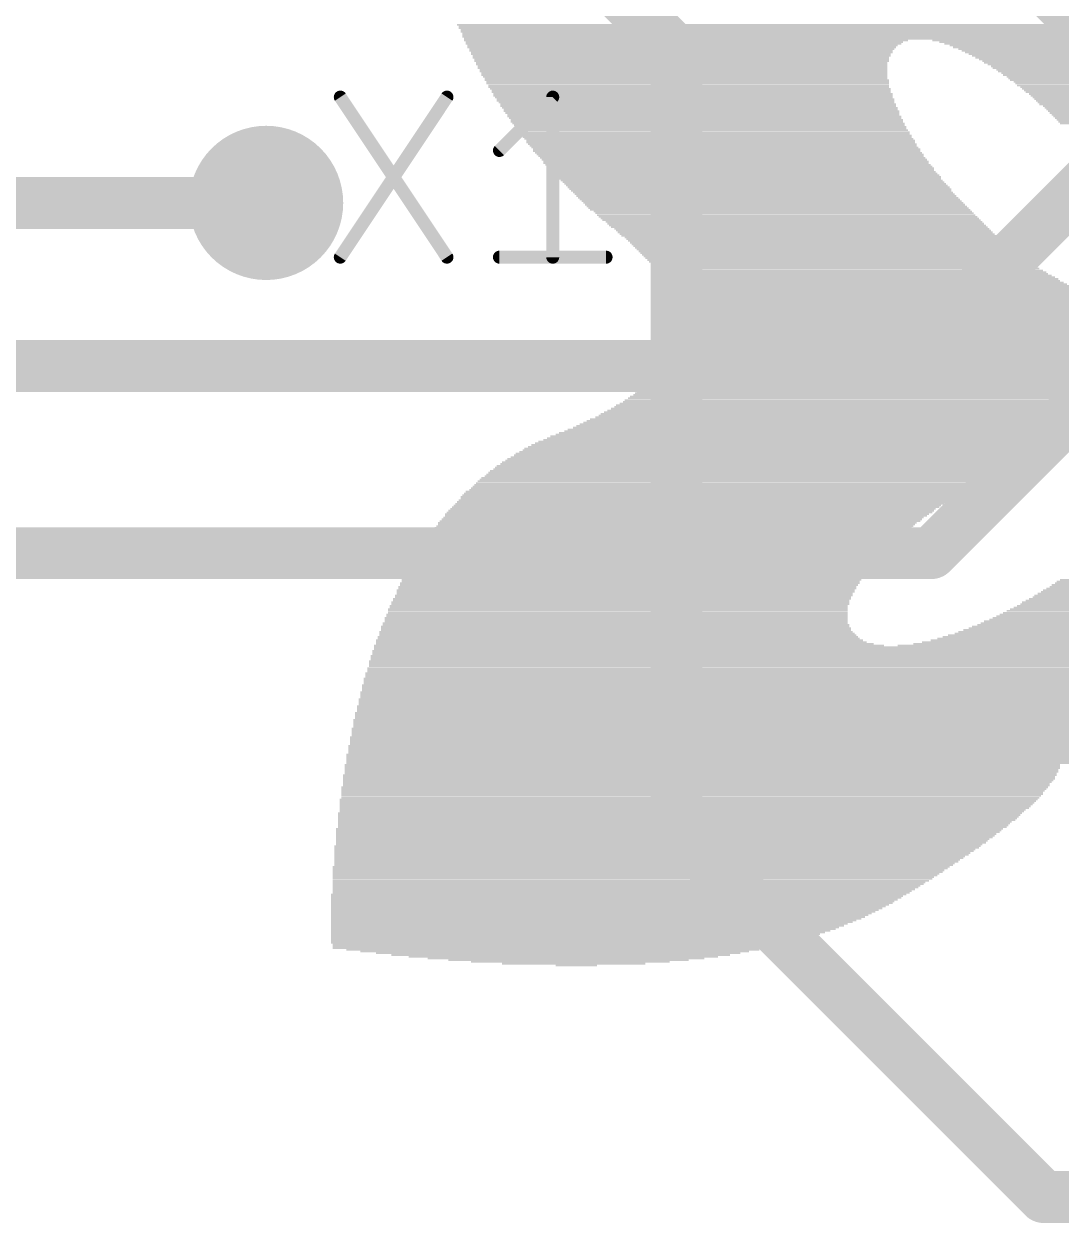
# Model space of a CAD drawing. Extents: x -4.9 to 32, y -0.2 to 25.6.
# Drawn here: x 7.72 to 13.82, y 7.72 to 14.77 of the extents above; entities that cross this region are included whole.
import ezdxf

# ---------------------------------------------------------------- set-up
doc = ezdxf.new("R2010")
doc.units = 0
for name, color, linetype in [('1', 12, 'CONTINUOUS'), ('16', 132, 'CONTINUOUS'), ('18', 110, 'CONTINUOUS'), ('200', 40, 'CONTINUOUS'), ('25', 253, 'CONTINUOUS')]:
    doc.layers.add(name, color=color, linetype=linetype)

# ---------------------------------------------------------------- blocks, each defined once
blk = doc.blocks.new('RECT')
blk.add_solid([(-0.5, -0.5), (0.5, -0.5), (-0.5, 0.5), (0.5, 0.5)])
blk = doc.blocks.new('ROUNDV')
at = {"const_width": 0.5}
blk.add_lwpolyline([(0, -0.25, 1), (0, 0.25, 1), (0, -0.25)], format="xyb", dxfattribs=at)

msp = doc.modelspace()

# ---------------------------------------------------------------- linework, layer by layer
at = {"layer": '1', "const_width": 0.3048}
for points in [[(12.885, 12.758), (14.478, 14.351)], [(4.723, 13.716), (9.144, 13.716)], [(13.055, 11.658), (14.732, 13.335)], [(5.108, 12.758), (12.885, 12.758)], [(7.112, 11.658), (13.055, 11.658)]]:
    msp.add_lwpolyline(points, dxfattribs=at)
at = {"layer": '1', "const_width": 0.1524}
for points in [[(9.144, 13.6398, 1), (9.144, 13.7922)], [(12.885, 12.6818, 1), (12.885, 12.8342)], [(12.8311, 12.8119, 1), (12.9389, 12.7041)], [(13.0011, 11.7119, 1), (13.1089, 11.6041)], [(13.055, 11.5818, 1), (13.055, 11.7342)]]:
    msp.add_lwpolyline(points, format="xyb", dxfattribs=at)
at = {"layer": '16', "const_width": 0.3048}
for points in [[(11.049, 17.653), (19.558, 9.144)], [(11.557, 14.605), (9.017, 17.145)], [(11.557, 10.033), (11.557, 14.605)], [(9.144, 13.716), (8.636, 13.716)], [(11.557, 10.033), (13.716, 7.874)], [(13.716, 7.874), (26.035, 7.874)]]:
    msp.add_lwpolyline(points, dxfattribs=at)
at = {"layer": '16', "const_width": 0.1524}
for points in [[(11.6332, 14.605, 1), (11.4808, 14.605)], [(11.5031, 14.5511, 1), (11.6109, 14.6589)], [(8.636, 13.7922, 1), (8.636, 13.6398)], [(9.144, 13.6398, 1), (9.144, 13.7922)], [(11.6109, 10.0869, 1), (11.5031, 9.9791)], [(11.4808, 10.033, 1), (11.6332, 10.033)], [(13.716, 7.9502, 1), (13.716, 7.7978)], [(13.6621, 7.8201, 1), (13.7699, 7.9279)]]:
    msp.add_lwpolyline(points, format="xyb", dxfattribs=at)
at = {"layer": '25', "const_width": 0.0381}
for points in [[(9.596, 14.3483, 1), (9.5642, 14.3271)], [(10.223, 14.3271, 1), (10.1913, 14.3483)], [(10.8482, 14.3377, 1), (10.8101, 14.3377)], [(10.8426, 14.3242, 1), (10.8157, 14.3512)], [(10.5021, 14.0376, 1), (10.5291, 14.0107)], [(9.5642, 13.4077, 1), (9.596, 13.3865)], [(10.1913, 13.3865, 1), (10.223, 13.4077)], [(10.5156, 13.4162, 1), (10.5156, 13.378)], [(10.8101, 13.3971, 1), (10.8482, 13.3971)], [(11.1427, 13.378, 1), (11.1427, 13.4162)]]:
    msp.add_lwpolyline(points, format="xyb", dxfattribs=at)
at = {"layer": '25', "const_width": 0.0762}
for points in [[(9.5801, 14.3377), (10.2072, 13.3971)], [(10.2072, 14.3377), (9.5801, 13.3971)], [(10.5156, 14.0242), (10.8292, 14.3377)], [(10.8292, 14.3377), (10.8292, 13.3971)], [(10.5156, 13.3971), (11.1427, 13.3971)]]:
    msp.add_lwpolyline(points, dxfattribs=at)

# ---------------------------------------------------------------- block references
at = {"layer": '18', "xscale": 0.9064, "yscale": 0.9064}
msp.add_blockref('ROUNDV', (9.144, 13.716), dxfattribs=at)
msp.add_blockref('ROUNDV', (9.144, 13.716), dxfattribs=at)
at = {"layer": '200'}
for p, xscale, yscale in [((12.7102, 14.7624), 4.887, 0.01), ((12.7153, 14.7523), 4.8768, 0.0102), ((12.7102, 14.7421), 4.8666, 0.01), ((12.7152, 14.732), 4.8564, 0.0102), ((12.7152, 14.7218), 4.8564, 0.0102), ((12.7152, 14.7116), 4.836, 0.01), ((12.7152, 14.7015), 4.836, 0.0102), ((12.7152, 14.6913), 4.836, 0.01), ((12.7203, 14.6812), 4.826, 0.0102), ((11.6129, 14.671), 2.6112, 0.0102), ((11.6027, 14.6608), 2.5704, 0.01), ((11.5976, 14.6507), 2.5602, 0.0102), ((14.0919, 14.671), 2.0624, 0.0102), ((14.1122, 14.6608), 2.0218, 0.01), ((14.1275, 14.6507), 1.9914, 0.0102), ((11.5926, 14.6405), 2.5298, 0.01), ((11.5875, 14.6304), 2.5196, 0.0102), ((11.5875, 14.6202), 2.4994, 0.0102), ((11.5824, 14.61), 2.4892, 0.01), ((11.5875, 14.5999), 2.479, 0.0102), ((11.5824, 14.5897), 2.4688, 0.01), ((14.1376, 14.6405), 1.9506, 0.01), ((14.1478, 14.6304), 1.9304, 0.0102), ((14.163, 14.6202), 1.8998, 0.0102), ((14.1732, 14.61), 1.8796, 0.01), ((14.1783, 14.5999), 1.8492, 0.0102), ((14.1885, 14.5897), 1.8288, 0.01), ((11.5875, 14.5796), 2.4588, 0.0102), ((11.5824, 14.5694), 2.4486, 0.0102), ((11.5875, 14.5592), 2.4384, 0.01), ((11.5875, 14.5491), 2.4384, 0.0102), ((11.5875, 14.5389), 2.418, 0.01), ((11.5875, 14.5288), 2.418, 0.0102), ((11.5925, 14.5186), 2.4078, 0.0102), ((14.1986, 14.5796), 1.8084, 0.0102), ((14.2037, 14.5694), 1.778, 0.0102), ((14.2138, 14.5592), 1.7576, 0.01), ((14.224, 14.5491), 1.7374, 0.0102), ((14.2291, 14.5389), 1.7272, 0.01), ((14.2341, 14.5288), 1.6966, 0.0102), ((14.2443, 14.5186), 1.6764, 0.0102), ((11.5925, 14.5084), 2.4078, 0.01), ((11.5976, 14.4983), 2.3976, 0.0102), ((11.5976, 14.4881), 2.3976, 0.01), ((11.6027, 14.478), 2.3876, 0.0102), ((11.6027, 14.4678), 2.3876, 0.0102), ((11.6078, 14.4576), 2.3774, 0.01), ((11.6129, 14.4475), 2.3672, 0.0102), ((14.2494, 14.5084), 1.6662, 0.01), ((14.2595, 14.4983), 1.6458, 0.0102), ((14.2646, 14.4881), 1.6356, 0.01), ((14.2697, 14.478), 1.6052, 0.0102), ((14.2748, 14.4678), 1.595, 0.0102), ((14.285, 14.4576), 1.5748, 0.01), ((14.29, 14.4475), 1.5646, 0.0102), ((11.618, 14.4373), 2.3774, 0.01), ((11.623, 14.4272), 2.3672, 0.0102), ((11.623, 14.417), 2.3672, 0.0102), ((11.6281, 14.4068), 2.357, 0.01), ((11.6281, 14.3967), 2.357, 0.0102), ((11.6383, 14.3865), 2.3572, 0.01), ((11.6434, 14.3764), 2.347, 0.0102), ((14.29, 14.4373), 1.5442, 0.01), ((14.3002, 14.4272), 1.524, 0.0102), ((14.3053, 14.417), 1.5138, 0.0102), ((14.3103, 14.4068), 1.5036, 0.01), ((14.3205, 14.3967), 1.4832, 0.0102), ((14.3205, 14.3865), 1.463, 0.01), ((14.3256, 14.3764), 1.4528, 0.0102), ((11.6434, 14.3662), 2.347, 0.0102), ((11.6535, 14.356), 2.3468, 0.01), ((11.6535, 14.3459), 2.3468, 0.0102), ((11.6586, 14.3357), 2.3368, 0.01), ((11.6688, 14.3256), 2.3368, 0.0102), ((11.6688, 14.3154), 2.3368, 0.0102), ((11.6738, 14.3052), 2.3266, 0.01), ((14.3307, 14.3662), 1.4428, 0.0102), ((14.3409, 14.356), 1.4224, 0.01), ((14.3459, 14.3459), 1.4122, 0.0102), ((14.351, 14.3357), 1.402, 0.01), ((14.351, 14.3256), 1.3818, 0.0102), ((14.3561, 14.3154), 1.3716, 0.0102), ((14.3612, 14.3052), 1.3614, 0.01), ((11.684, 14.2951), 2.3266, 0.0102), ((11.684, 14.2849), 2.3266, 0.01), ((11.6942, 14.2748), 2.3266, 0.0102), ((11.6992, 14.2646), 2.3164, 0.0102), ((11.7043, 14.2544), 2.3266, 0.01), ((11.7094, 14.2443), 2.3164, 0.0102), ((11.7145, 14.2341), 2.3064, 0.01), ((14.3662, 14.2951), 1.3512, 0.0102), ((14.3764, 14.2849), 1.331, 0.01), ((14.3815, 14.2748), 1.3208, 0.0102), ((14.3866, 14.2646), 1.3106, 0.0102), ((14.3865, 14.2544), 1.2902, 0.01), ((14.3916, 14.2443), 1.28, 0.0102), ((14.3967, 14.2341), 1.27, 0.01), ((11.7195, 14.224), 2.3164, 0.0102), ((11.7246, 14.2138), 2.3062, 0.0102), ((11.7348, 14.2036), 2.3062, 0.01), ((11.7348, 14.1935), 2.3062, 0.0102), ((11.7449, 14.1833), 2.3062, 0.01), ((11.75, 14.1732), 2.296, 0.0102), ((11.7602, 14.163), 2.2962, 0.0102), ((14.4018, 14.224), 1.2598, 0.0102), ((14.4069, 14.2138), 1.2496, 0.0102), ((14.4119, 14.2036), 1.2394, 0.01), ((14.417, 14.1935), 1.2292, 0.0102), ((14.4221, 14.1833), 1.2192, 0.01), ((11.7602, 14.1528), 2.2962, 0.01), ((11.7704, 14.1427), 2.2962, 0.0102), ((11.7805, 14.1325), 2.296, 0.01), ((11.7856, 14.1224), 2.286, 0.0102), ((11.7907, 14.1122), 2.2962, 0.0102), ((11.7958, 14.102), 2.286, 0.01), ((11.8059, 14.0919), 2.286, 0.0102), ((11.8161, 14.0817), 2.286, 0.01), ((11.8161, 14.0716), 2.286, 0.0102), ((11.8263, 14.0614), 2.286, 0.0102), ((11.8313, 14.0512), 2.2758, 0.01), ((11.8415, 14.0411), 2.2758, 0.0102), ((11.8516, 14.0309), 2.2758, 0.01), ((11.8516, 14.0208), 2.2758, 0.0102), ((11.8618, 14.0106), 2.2758, 0.0102), ((11.872, 14.0004), 2.2758, 0.01), ((11.877, 13.9903), 2.2656, 0.0102), ((11.8872, 13.9801), 2.2656, 0.01), ((11.8973, 13.97), 2.2656, 0.0102), ((11.9075, 13.9598), 2.2656, 0.0102), ((11.9075, 13.9496), 2.2656, 0.01), ((11.9177, 13.9395), 2.2656, 0.0102), ((11.9278, 13.9293), 2.2656, 0.01), ((11.938, 13.9192), 2.2656, 0.0102), ((11.9431, 13.909), 2.2556, 0.0102), ((11.9532, 13.8988), 2.2554, 0.01), ((11.9634, 13.8887), 2.2554, 0.0102), ((11.9735, 13.8785), 2.2554, 0.01), ((11.9837, 13.8684), 2.2554, 0.0102), ((11.9888, 13.8582), 2.2454, 0.0102), ((11.999, 13.848), 2.2454, 0.01), ((12.0091, 13.8379), 2.2452, 0.0102), ((12.0193, 13.8277), 2.2454, 0.01), ((12.0294, 13.8176), 2.2452, 0.0102), ((12.0396, 13.8074), 2.2454, 0.0102), ((12.0498, 13.7972), 2.2454, 0.01), ((12.0549, 13.7871), 2.2352, 0.0102), ((12.065, 13.7769), 2.2352, 0.01), ((12.0752, 13.7668), 2.2352, 0.0102), ((12.0853, 13.7566), 2.2352, 0.0102), ((12.0955, 13.7464), 2.2352, 0.01), ((12.1057, 13.7363), 2.2352, 0.0102), ((12.1158, 13.7261), 2.2352, 0.01), ((12.126, 13.716), 2.2352, 0.0102), ((12.1361, 13.7058), 2.2352, 0.0102), ((12.1463, 13.6956), 2.2352, 0.01), ((12.1565, 13.6855), 2.2352, 0.0102), ((12.1666, 13.6753), 2.2352, 0.01), ((12.1818, 13.6652), 2.225, 0.0102), ((12.192, 13.655), 2.225, 0.0102), ((12.2022, 13.6448), 2.225, 0.01), ((12.2123, 13.6347), 2.225, 0.0102), ((12.2225, 13.6245), 2.225, 0.01), ((12.2326, 13.6144), 2.225, 0.0102), ((12.2479, 13.6042), 2.2148, 0.0102), ((12.258, 13.594), 2.2148, 0.01), ((12.2682, 13.5839), 2.2148, 0.0102), ((12.2783, 13.5737), 2.2148, 0.01), ((12.2936, 13.5636), 2.2046, 0.0102), ((12.3037, 13.5534), 2.2046, 0.0102), ((12.3139, 13.5432), 2.2046, 0.01), ((12.3241, 13.5331), 2.2048, 0.0102), ((12.3342, 13.5229), 2.2046, 0.01), ((12.3495, 13.5128), 2.1946, 0.0102), ((12.3647, 13.5026), 2.2046, 0.0102), ((12.3749, 13.4924), 2.2048, 0.01), ((12.385, 13.4823), 2.2046, 0.0102), ((12.3952, 13.4721), 2.2046, 0.01), ((12.4053, 13.462), 2.2046, 0.0102), ((12.4206, 13.4518), 2.2148, 0.0102), ((12.4307, 13.4416), 2.2148, 0.01), ((12.4409, 13.4315), 2.2148, 0.0102), ((12.4511, 13.4213), 2.2148, 0.01), ((12.4663, 13.4112), 2.225, 0.0102), ((12.4765, 13.401), 2.225, 0.0102), ((12.4917, 13.3908), 2.2352, 0.01), ((12.5019, 13.3807), 2.2352, 0.0102), ((12.5121, 13.3705), 2.2352, 0.01), ((12.5273, 13.3604), 2.2454, 0.0102), ((12.5323, 13.3502), 2.2554, 0.0102), ((12.5476, 13.34), 2.2656, 0.01), ((12.5577, 13.3299), 2.2656, 0.0102), ((12.573, 13.3197), 2.2758, 0.01), ((12.5883, 13.3096), 2.286, 0.0102), ((12.5933, 13.2994), 2.296, 0.0102), ((12.6085, 13.2892), 2.3062, 0.01), ((12.6238, 13.2791), 2.3164, 0.0102), ((12.634, 13.2689), 2.3368, 0.01), ((12.6441, 13.2588), 2.3368, 0.0102), ((12.6594, 13.2486), 2.347, 0.0102), ((12.6695, 13.2384), 2.3672, 0.01), ((12.6848, 13.2283), 2.3774, 0.0102), ((12.7051, 13.2181), 2.3978, 0.01), ((12.7152, 13.208), 2.418, 0.0102), ((12.7356, 13.1978), 2.4384, 0.0102), ((12.7457, 13.1876), 2.4586, 0.01), ((12.7711, 13.1775), 2.4892, 0.0102), ((12.7914, 13.1673), 2.5298, 0.01), ((13.8735, 13.1572), 4.6736, 0.0102), ((13.8481, 13.147), 4.6228, 0.0102), ((13.8227, 13.1368), 4.572, 0.01), ((13.8075, 13.1267), 4.5212, 0.0102), ((13.7871, 13.1165), 4.4804, 0.01), ((13.7668, 13.1064), 4.4398, 0.0102), ((13.7566, 13.0962), 4.3992, 0.0102), ((13.7414, 13.086), 4.3688, 0.01), ((13.7261, 13.0759), 4.3382, 0.0102), ((13.716, 13.0657), 4.318, 0.01), ((13.7007, 13.0556), 4.2874, 0.0102), ((13.6957, 13.0454), 4.257, 0.0102), ((13.6855, 13.0352), 4.2366, 0.01), ((13.6754, 13.0251), 4.2164, 0.0102), ((13.6652, 13.0149), 4.196, 0.01), ((13.6601, 13.0048), 4.1858, 0.0102), ((13.65, 12.9946), 4.1656, 0.0102), ((13.6449, 12.9844), 4.1554, 0.01), ((13.6347, 12.9743), 4.135, 0.0102), ((13.6296, 12.9641), 4.1248, 0.01), ((13.589, 12.893), 4.0842, 0.0102), ((13.6093, 12.9336), 4.1046, 0.01), ((13.6042, 12.9235), 4.0944, 0.0102), ((13.5991, 12.9133), 4.0842, 0.01), ((13.5991, 12.9032), 4.0842, 0.0102), ((13.6246, 12.954), 4.1148, 0.0102), ((13.6195, 12.9438), 4.1046, 0.0102), ((13.5636, 12.8219), 4.0944, 0.0102), ((13.5687, 12.8422), 4.0844, 0.0102), ((13.5687, 12.832), 4.0844, 0.01), ((13.5788, 12.8625), 4.0842, 0.01), ((13.5738, 12.8524), 4.0742, 0.0102), ((13.5839, 12.8828), 4.074, 0.01), ((13.5839, 12.8727), 4.074, 0.0102), ((13.5483, 12.7508), 4.1452, 0.0102), ((13.5534, 12.7711), 4.135, 0.0102), ((13.5534, 12.7609), 4.135, 0.01), ((13.5535, 12.7812), 4.1148, 0.01), ((13.5585, 12.8016), 4.1046, 0.0102), ((13.5585, 12.7914), 4.1046, 0.0102), ((13.5636, 12.8117), 4.0944, 0.01), ((13.5484, 12.6796), 4.2672, 0.01), ((13.5483, 12.6898), 4.2468, 0.0102), ((13.5433, 12.7101), 4.2164, 0.01), ((13.5484, 12.7), 4.2266, 0.0102), ((13.5433, 12.7203), 4.196, 0.0102), ((13.5483, 12.7304), 4.1858, 0.01), ((13.5484, 12.7406), 4.1656, 0.0102), ((13.5534, 12.6085), 4.4602, 0.01), ((13.5535, 12.6187), 4.4196, 0.0102), ((13.5483, 12.6288), 4.389, 0.01), ((13.5484, 12.639), 4.3688, 0.0102), ((13.5433, 12.6492), 4.3384, 0.0102), ((13.5433, 12.6593), 4.318, 0.01), ((13.5483, 12.6695), 4.2874, 0.0102), ((13.5839, 12.5374), 4.7244, 0.0102), ((13.5839, 12.5476), 4.6836, 0.0102), ((13.5737, 12.5577), 4.643, 0.01), ((13.5687, 12.5679), 4.5924, 0.0102), ((13.5636, 12.578), 4.5618, 0.01), ((13.5636, 12.5882), 4.5212, 0.0102), ((13.5585, 12.5984), 4.4906, 0.0102), ((13.6804, 12.4663), 5.1612, 0.0102), ((13.655, 12.4764), 5.09, 0.01), ((13.6347, 12.4866), 5.0088, 0.0102), ((13.6245, 12.4968), 4.9478, 0.0102), ((13.6144, 12.5069), 4.887, 0.01), ((13.6043, 12.5171), 4.826, 0.0102), ((13.5941, 12.5272), 4.7854, 0.01), ((15.9715, 12.4053), 10.0076, 0.01), ((15.9868, 12.4155), 9.9974, 0.0102), ((15.9969, 12.4256), 9.977, 0.01), ((16.0122, 12.4358), 9.967, 0.0102), ((13.7719, 12.446), 5.4458, 0.0102), ((13.716, 12.4561), 5.273, 0.01), ((15.8496, 12.3342), 10.1092, 0.0102), ((15.8648, 12.3444), 10.099, 0.0102), ((15.8851, 12.3545), 10.0786, 0.01), ((15.9004, 12.3647), 10.0686, 0.0102), ((15.9207, 12.3748), 10.0482, 0.01), ((15.9359, 12.385), 10.038, 0.0102), ((15.9563, 12.3952), 10.0178, 0.0102), ((12.2276, 12.2631), 3.1496, 0.0102), ((12.2529, 12.2732), 3.18, 0.01), ((12.2835, 12.2834), 3.2004, 0.0102), ((12.319, 12.2936), 3.2308, 0.0102), ((12.3596, 12.3037), 3.2714, 0.01), ((15.814, 12.3139), 10.1396, 0.0102), ((15.8344, 12.324), 10.1194, 0.01), ((12.0599, 12.192), 3.058, 0.0102), ((12.0853, 12.2021), 3.0682, 0.01), ((12.1005, 12.2123), 3.0784, 0.0102), ((12.126, 12.2224), 3.0886, 0.01), ((12.1514, 12.2326), 3.0988, 0.0102), ((12.1717, 12.2428), 3.1192, 0.0102), ((12.1971, 12.2529), 3.1292, 0.01), ((11.938, 12.1208), 2.9972, 0.01), ((11.9532, 12.131), 3.0072, 0.0102), ((11.9685, 12.1412), 3.0176, 0.0102), ((11.9888, 12.1513), 3.0174, 0.01), ((12.004, 12.1615), 3.0276, 0.0102), ((12.0244, 12.1716), 3.048, 0.01), ((12.0447, 12.1818), 3.048, 0.0102), ((11.8313, 12.0497), 2.9464, 0.01), ((11.8415, 12.0599), 2.9464, 0.0102), ((11.8567, 12.07), 2.9564, 0.01), ((11.8719, 12.0802), 2.9666, 0.0102), ((11.8872, 12.0904), 2.9768, 0.0102), ((11.9024, 12.1005), 2.987, 0.01), ((11.9228, 12.1107), 2.987, 0.0102), ((11.7399, 11.9888), 2.9058, 0.0102), ((11.7348, 11.9786), 2.8956, 0.0102), ((11.7551, 11.9989), 2.9158, 0.01), ((11.7703, 12.0091), 2.926, 0.0102), ((11.7805, 12.0192), 2.926, 0.01), ((11.8008, 12.0294), 2.926, 0.0102), ((11.8161, 12.0396), 2.9362, 0.0102), ((11.6434, 11.9075), 2.855, 0.0102), ((11.6535, 11.9176), 2.8548, 0.01), ((11.6687, 11.9278), 2.865, 0.0102), ((11.6789, 11.938), 2.865, 0.0102), ((11.6941, 11.9481), 2.8752, 0.01), ((11.7094, 11.9583), 2.8854, 0.0102), ((11.7196, 11.9684), 2.8854, 0.01), ((11.5621, 11.8364), 2.8144, 0.0102), ((11.5773, 11.8465), 2.8244, 0.01), ((11.5875, 11.8567), 2.8244, 0.0102), ((11.5976, 11.8668), 2.8244, 0.01), ((11.618, 11.8872), 2.8448, 0.0102), ((11.6129, 11.877), 2.8346, 0.0102), ((11.6332, 11.8973), 2.855, 0.01), ((11.496, 11.7652), 2.7838, 0.01), ((11.5062, 11.7754), 2.7838, 0.0102), ((11.5215, 11.7957), 2.794, 0.01), ((11.5164, 11.7856), 2.7838, 0.0102), ((11.5367, 11.8059), 2.8042, 0.0102), ((11.5468, 11.816), 2.804, 0.01), ((11.557, 11.8262), 2.8042, 0.0102), ((11.43, 11.6941), 2.7534, 0.01), ((11.4402, 11.7043), 2.7534, 0.0102), ((11.4554, 11.7246), 2.7634, 0.0102), ((11.4503, 11.7144), 2.7532, 0.01), ((11.4655, 11.7348), 2.7634, 0.0102), ((11.4859, 11.7551), 2.7838, 0.0102), ((11.4808, 11.7449), 2.7736, 0.01), ((11.3741, 11.623), 2.7228, 0.0102), ((11.3894, 11.6433), 2.733, 0.01), ((11.3843, 11.6332), 2.7228, 0.0102), ((11.3995, 11.6535), 2.733, 0.0102), ((11.4148, 11.6738), 2.7432, 0.0102), ((11.4097, 11.6636), 2.733, 0.01), ((11.4249, 11.684), 2.7432, 0.0102), ((11.3284, 11.5519), 2.7126, 0.0102), ((11.3385, 11.5722), 2.7126, 0.0102), ((11.3335, 11.562), 2.7026, 0.01), ((11.3538, 11.5925), 2.7228, 0.01), ((11.3487, 11.5824), 2.7126, 0.0102), ((11.3639, 11.6027), 2.7228, 0.0102), ((11.3741, 11.6128), 2.7228, 0.01), ((11.2827, 11.4808), 2.7026, 0.0102), ((11.2928, 11.5011), 2.7024, 0.0102), ((11.2878, 11.4909), 2.6924, 0.01), ((11.303, 11.5112), 2.7026, 0.01), ((11.3132, 11.5316), 2.7026, 0.0102), ((11.3081, 11.5214), 2.6924, 0.0102), ((11.3233, 11.5417), 2.7024, 0.01), ((14.4069, 11.4808), 1.2496, 0.0102), ((14.4069, 11.4909), 1.2294, 0.01), ((14.417, 11.5011), 1.209, 0.0102), ((11.2471, 11.4096), 2.6924, 0.01), ((11.2573, 11.4401), 2.6924, 0.01), ((11.2573, 11.43), 2.6924, 0.0102), ((11.2522, 11.4198), 2.6822, 0.0102), ((11.2675, 11.4604), 2.6924, 0.01), ((11.2675, 11.4503), 2.6924, 0.0102), ((11.2776, 11.4706), 2.6924, 0.0102), ((14.3459, 11.4096), 1.3716, 0.01), ((14.3561, 11.4198), 1.3512, 0.0102), ((14.3662, 11.43), 1.3308, 0.0102), ((14.3713, 11.4401), 1.3208, 0.01), ((14.3815, 11.4503), 1.3004, 0.0102), ((14.3916, 11.4604), 1.28, 0.01), ((14.3967, 11.4706), 1.27, 0.0102), ((11.2167, 11.3487), 2.6924, 0.0102), ((11.2268, 11.369), 2.6924, 0.0102), ((11.2268, 11.3588), 2.6924, 0.01), ((11.237, 11.3893), 2.6924, 0.01), ((11.2319, 11.3792), 2.6822, 0.0102), ((11.242, 11.3995), 2.6822, 0.0102), ((14.3002, 11.3487), 1.4834, 0.0102), ((14.3053, 11.3588), 1.4528, 0.01), ((14.3103, 11.369), 1.4426, 0.0102), ((14.3205, 11.3792), 1.4224, 0.0102), ((14.3307, 11.3893), 1.402, 0.01), ((14.3408, 11.3995), 1.3816, 0.0102), ((11.2014, 11.2776), 2.7228, 0.0102), ((11.2065, 11.2979), 2.7128, 0.0102), ((11.2065, 11.2877), 2.7128, 0.01), ((11.2116, 11.3284), 2.7026, 0.0102), ((11.2116, 11.3182), 2.7026, 0.0102), ((11.2116, 11.308), 2.7026, 0.01), ((11.2167, 11.3385), 2.6924, 0.01), ((14.2291, 11.2776), 1.6256, 0.0102), ((14.2392, 11.2877), 1.6052, 0.01), ((14.2494, 11.2979), 1.585, 0.0102), ((14.2596, 11.308), 1.5646, 0.01), ((14.2697, 11.3182), 1.5442, 0.0102), ((14.2799, 11.3284), 1.524, 0.0102), ((14.29, 11.3385), 1.5036, 0.01), ((11.1963, 11.2268), 2.7532, 0.0102), ((11.2014, 11.2166), 2.7634, 0.0102), ((11.2014, 11.2064), 2.7634, 0.01), ((11.1963, 11.2471), 2.733, 0.0102), ((11.2014, 11.2369), 2.7432, 0.01), ((11.2014, 11.2674), 2.7228, 0.0102), ((11.2014, 11.2572), 2.7228, 0.01), ((14.1529, 11.2064), 1.8186, 0.01), ((14.1631, 11.2166), 1.778, 0.0102), ((14.1732, 11.2268), 1.7576, 0.0102), ((14.1885, 11.2369), 1.7272, 0.01), ((14.1986, 11.2471), 1.7068, 0.0102), ((14.2088, 11.2572), 1.6866, 0.01), ((14.224, 11.2674), 1.656, 0.0102), ((11.2217, 11.1455), 2.865, 0.0102), ((11.2319, 11.1353), 2.8854, 0.01), ((11.2115, 11.1658), 2.8244, 0.0102), ((11.2166, 11.1556), 2.8346, 0.01), ((11.2014, 11.1963), 2.7838, 0.0102), ((11.2065, 11.1861), 2.794, 0.01), ((11.2116, 11.176), 2.8042, 0.0102), ((14.036, 11.1353), 2.0726, 0.01), ((14.0614, 11.1455), 2.0218, 0.0102), ((14.0818, 11.1556), 1.9812, 0.01), ((14.0919, 11.1658), 1.9404, 0.0102), ((14.1071, 11.176), 1.91, 0.0102), ((14.1275, 11.1861), 1.8694, 0.01), ((14.1376, 11.1963), 1.849, 0.0102), ((12.4257, 11.0845), 5.3136, 0.01), ((12.4257, 11.0744), 5.3136, 0.0102), ((12.4257, 11.0642), 5.3136, 0.0102), ((11.2776, 11.115), 2.9972, 0.0102), ((12.4307, 11.1048), 5.3034, 0.01), ((12.4307, 11.0947), 5.3034, 0.0102), ((11.2522, 11.1252), 2.926, 0.0102), ((13.9649, 11.115), 2.2148, 0.0102), ((14.0106, 11.1252), 2.1234, 0.0102), ((12.4206, 11.0236), 5.3442, 0.0102), ((12.4257, 11.0134), 5.3544, 0.0102), ((12.4257, 11.0032), 5.3544, 0.01), ((12.4257, 10.9931), 5.3544, 0.0102), ((12.4257, 11.054), 5.334, 0.01), ((12.4257, 11.0439), 5.334, 0.0102), ((12.4257, 11.0337), 5.334, 0.01), ((12.4206, 10.922), 5.405, 0.0102), ((12.4206, 10.9524), 5.3848, 0.01), ((12.4257, 10.9423), 5.395, 0.0102), ((12.4257, 10.9321), 5.395, 0.01), ((12.4257, 10.9829), 5.3746, 0.01), ((12.4257, 10.9728), 5.3746, 0.0102), ((12.4257, 10.9626), 5.3746, 0.0102), ((12.4206, 10.8813), 5.4254, 0.01), ((12.4257, 10.8712), 5.4356, 0.0102), ((12.4257, 10.861), 5.4356, 0.0102), ((12.4257, 10.8508), 5.4356, 0.01), ((12.4206, 10.9118), 5.405, 0.0102), ((12.4257, 10.9016), 5.4152, 0.01), ((12.4257, 10.8915), 5.4152, 0.0102), ((12.4257, 10.8), 5.4762, 0.01), ((12.4257, 10.7899), 5.4762, 0.0102), ((12.4257, 10.7797), 5.4762, 0.01), ((12.4206, 10.8407), 5.4458, 0.0102), ((12.4257, 10.8305), 5.456, 0.01), ((12.4257, 10.8204), 5.456, 0.0102), ((12.4257, 10.8102), 5.456, 0.0102), ((12.4257, 10.7188), 5.5168, 0.0102), ((12.4308, 10.7086), 5.527, 0.0102), ((12.4257, 10.7594), 5.4966, 0.0102), ((12.4257, 10.7492), 5.4966, 0.01), ((12.4307, 10.7391), 5.5066, 0.0102), ((12.4307, 10.7289), 5.5066, 0.01), ((12.4308, 10.7696), 5.4864, 0.0102), ((12.4308, 10.6781), 5.5474, 0.01), ((12.4308, 10.668), 5.5474, 0.0102), ((12.4358, 10.6578), 5.5574, 0.0102), ((12.4358, 10.6476), 5.5574, 0.01), ((12.4358, 10.6375), 5.5574, 0.0102), ((12.4308, 10.6984), 5.527, 0.01), ((12.4308, 10.6883), 5.527, 0.0102), ((12.4409, 10.5765), 5.6082, 0.01), ((12.4409, 10.5664), 5.6082, 0.0102), ((12.4358, 10.6273), 5.5778, 0.01), ((12.4358, 10.6172), 5.5778, 0.0102), ((12.4409, 10.607), 5.588, 0.0102), ((12.4409, 10.5968), 5.588, 0.01), ((12.4409, 10.5867), 5.588, 0.0102), ((12.446, 10.5257), 5.6388, 0.01), ((12.4511, 10.5156), 5.649, 0.0102), ((12.4511, 10.5054), 5.649, 0.0102), ((12.4511, 10.4952), 5.649, 0.01), ((12.446, 10.5562), 5.6184, 0.0102), ((12.446, 10.546), 5.6184, 0.01), ((12.4511, 10.5359), 5.6286, 0.0102), ((12.4511, 10.4749), 5.6692, 0.01), ((12.4562, 10.4648), 5.6794, 0.0102), ((12.4562, 10.4546), 5.6794, 0.0102), ((12.4613, 10.4444), 5.6896, 0.01), ((12.4663, 10.4343), 5.6996, 0.0102), ((12.4663, 10.4241), 5.6996, 0.01), ((12.4561, 10.4851), 5.659, 0.0102), ((11.6941, 10.353), 4.196, 0.0102), ((11.7094, 10.414), 4.2062, 0.0102), ((11.7094, 10.4038), 4.2062, 0.0102), ((11.7094, 10.3936), 4.2062, 0.01), ((11.7043, 10.3835), 4.196, 0.0102), ((11.7043, 10.3733), 4.196, 0.01), ((11.6992, 10.3632), 4.1858, 0.0102), ((11.6637, 10.2819), 4.1554, 0.0102), ((11.6891, 10.3428), 4.186, 0.01), ((11.6891, 10.3327), 4.186, 0.0102), ((11.684, 10.3225), 4.1758, 0.01), ((11.6789, 10.3124), 4.1656, 0.0102), ((11.6738, 10.3022), 4.1554, 0.0102), ((11.6738, 10.292), 4.1554, 0.01), ((11.6586, 10.2717), 4.1452, 0.01), ((11.6535, 10.2616), 4.135, 0.0102), ((11.6484, 10.2514), 4.1248, 0.0102), ((11.6484, 10.2412), 4.1248, 0.01), ((11.6434, 10.2311), 4.1148, 0.0102), ((11.6383, 10.2209), 4.1046, 0.01), ((11.6281, 10.2108), 4.1046, 0.0102), ((11.623, 10.2006), 4.0944, 0.0102), ((11.6179, 10.1904), 4.0842, 0.01), ((11.6129, 10.1803), 4.0742, 0.0102), ((11.6078, 10.1701), 4.064, 0.01), ((11.6027, 10.16), 4.0538, 0.0102), ((11.5925, 10.1498), 4.0334, 0.0102), ((11.5773, 10.1295), 4.0232, 0.0102), ((11.5723, 10.1193), 4.0132, 0.01), ((11.5672, 10.1092), 4.003, 0.0102), ((11.5621, 10.099), 3.9928, 0.0102), ((11.557, 10.0888), 3.9826, 0.01), ((11.5469, 10.0787), 3.9624, 0.0102), ((11.5875, 10.1396), 4.0234, 0.01), ((11.5164, 10.038), 3.9218, 0.01), ((11.5113, 10.0279), 3.9116, 0.0102), ((11.5062, 10.0177), 3.9014, 0.01), ((11.496, 10.0076), 3.881, 0.0102), ((11.5418, 10.0685), 3.9522, 0.01), ((11.5367, 10.0584), 3.942, 0.0102), ((11.5316, 10.0482), 3.9318, 0.0102), ((11.4452, 9.9364), 3.7998, 0.01), ((11.491, 9.9974), 3.871, 0.0102), ((11.4859, 9.9872), 3.8608, 0.01), ((11.4757, 9.9771), 3.8404, 0.0102), ((11.4706, 9.9669), 3.8302, 0.01), ((11.4656, 9.9568), 3.8202, 0.0102), ((11.4554, 9.9466), 3.7998, 0.0102), ((11.4401, 9.9263), 3.7896, 0.0102), ((11.43, 9.9161), 3.7694, 0.01), ((11.4249, 9.906), 3.7592, 0.0102), ((11.4147, 9.8958), 3.7388, 0.0102), ((11.4097, 9.8856), 3.7288, 0.01), ((11.3995, 9.8755), 3.7084, 0.0102), ((11.3944, 9.8653), 3.6982, 0.01), ((11.3487, 9.8145), 3.627, 0.01), ((11.3436, 9.8044), 3.6168, 0.0102), ((11.3335, 9.7942), 3.5966, 0.0102), ((11.3843, 9.8552), 3.678, 0.0102), ((11.3792, 9.845), 3.6678, 0.0102), ((11.369, 9.8348), 3.6474, 0.01), ((11.3639, 9.8247), 3.6372, 0.0102), ((11.3284, 9.784), 3.5864, 0.01), ((11.3182, 9.7739), 3.566, 0.0102), ((11.3132, 9.7637), 3.556, 0.01), ((11.303, 9.7536), 3.5356, 0.0102), ((11.2979, 9.7434), 3.5254, 0.0102), ((11.2878, 9.7332), 3.5052, 0.01), ((11.2776, 9.7231), 3.4848, 0.0102), ((11.2166, 9.652), 3.3832, 0.0102), ((11.2725, 9.7129), 3.4746, 0.01), ((11.2624, 9.7028), 3.4544, 0.0102), ((11.2573, 9.6926), 3.4442, 0.0102), ((11.2471, 9.6824), 3.4238, 0.01), ((11.237, 9.6723), 3.4036, 0.0102), ((11.2319, 9.6621), 3.3934, 0.01), ((11.2065, 9.6418), 3.363, 0.0102), ((11.2014, 9.6316), 3.3528, 0.01), ((11.1912, 9.6215), 3.3324, 0.0102), ((11.1811, 9.6113), 3.3122, 0.01), ((11.176, 9.6012), 3.302, 0.0102), ((11.1658, 9.591), 3.2816, 0.0102), ((11.1557, 9.5808), 3.2614, 0.01), ((11.1455, 9.5707), 3.241, 0.0102), ((11.1353, 9.5605), 3.2206, 0.01), ((11.1252, 9.5504), 3.2004, 0.0102), ((11.115, 9.5402), 3.18, 0.0102), ((11.1049, 9.53), 3.1598, 0.01), ((11.0947, 9.5199), 3.1394, 0.0102), ((11.0845, 9.5097), 3.119, 0.01), ((11.0693, 9.4996), 3.0886, 0.0102), ((11.0591, 9.4894), 3.0682, 0.0102), ((11.0439, 9.4792), 3.0378, 0.01), ((11.0337, 9.4691), 3.0174, 0.0102), ((11.0185, 9.4589), 2.987, 0.01), ((11.0083, 9.4488), 2.9666, 0.0102), ((10.9931, 9.4386), 2.9362, 0.0102), ((10.9779, 9.4284), 2.9058, 0.01), ((10.9626, 9.4183), 2.8752, 0.0102), ((10.9474, 9.4081), 2.8448, 0.01), ((10.9271, 9.398), 2.8042, 0.0102), ((10.9118, 9.3878), 2.7736, 0.0102), ((10.8915, 9.3776), 2.733, 0.01), ((10.8712, 9.3675), 2.6924, 0.0102), ((10.856, 9.3573), 2.6416, 0.01), ((10.8356, 9.3472), 2.6008, 0.0102), ((10.8102, 9.337), 2.55, 0.0102), ((10.8306, 9.3268), 2.4282, 0.01), ((10.8407, 9.3167), 2.286, 0.0102), ((10.861, 9.3065), 2.1436, 0.01), ((10.8763, 9.2964), 1.9914, 0.0102), ((10.8915, 9.2862), 1.8186, 0.0102), ((10.9068, 9.276), 1.6256, 0.01), ((10.922, 9.2659), 1.4122, 0.0102), ((10.9322, 9.2557), 1.1684, 0.01), ((10.9525, 9.2456), 0.8432, 0.0102), ((10.9677, 9.2354), 0.2438, 0.0102)]:
    msp.add_blockref('RECT', p, dxfattribs=dict(at, xscale=xscale, yscale=yscale))

doc.saveas('drawing.dxf')
